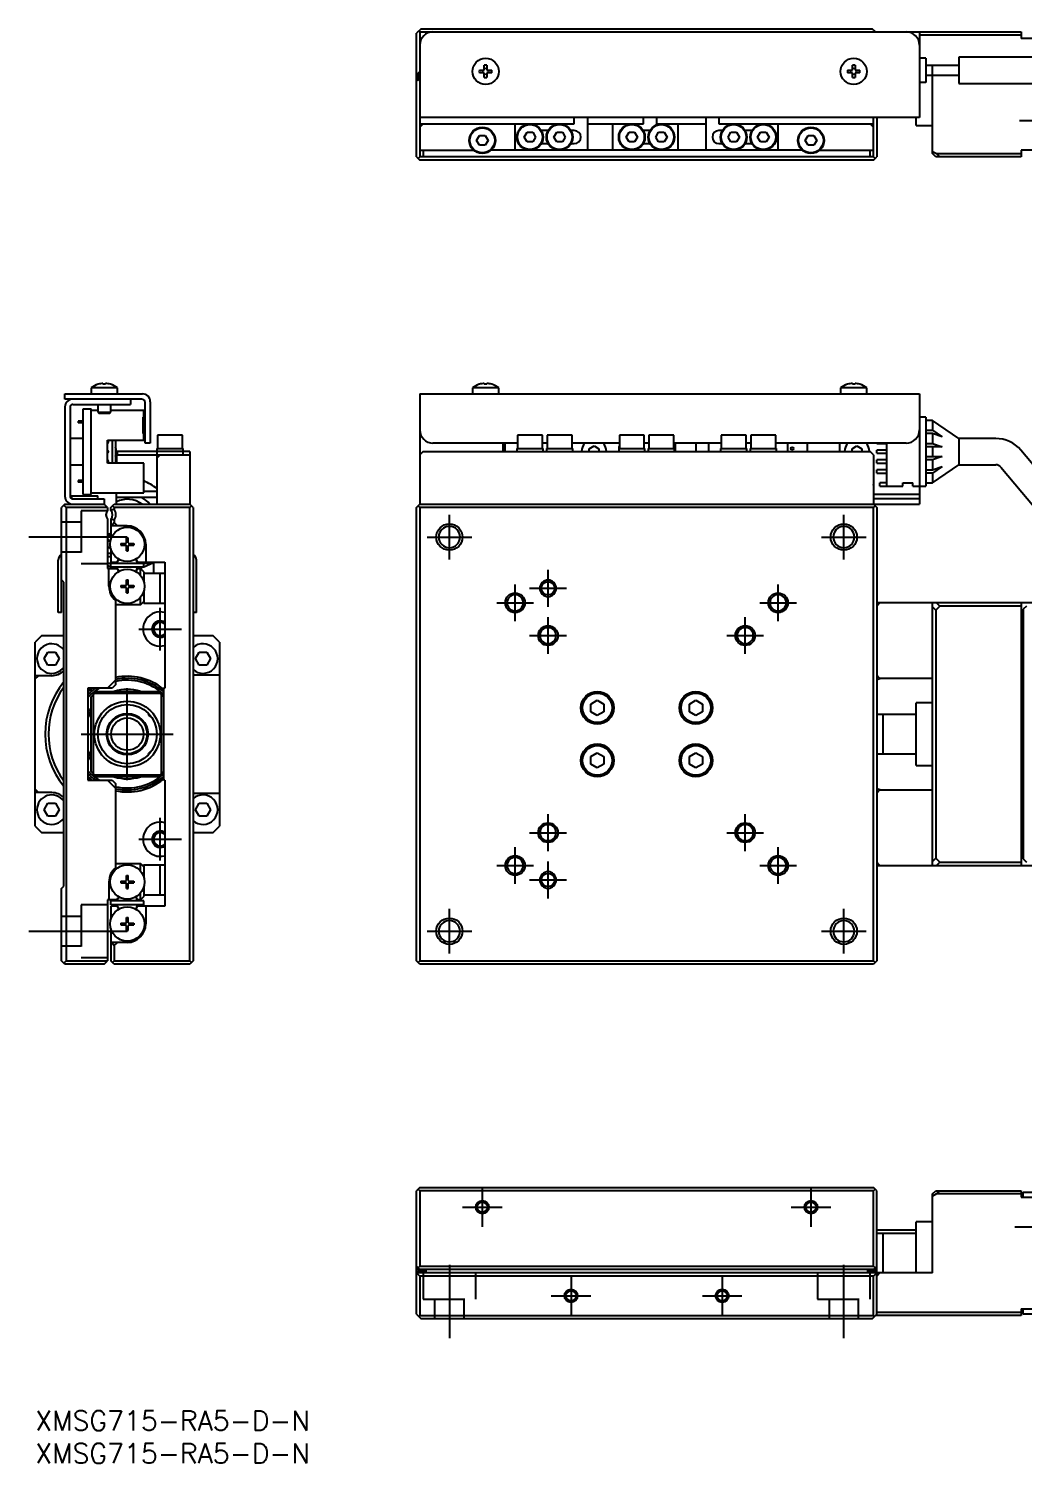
# Model space of a CAD drawing. Extents: x -1 to 626, y -8 to 214.
# Drawn here: x -1 to 150.3, y -8 to 210.4 of the extents above; entities that cross this region are included whole.
import ezdxf

# ---------------------------------------------------------------- set-up
doc = ezdxf.new("R2010")
doc.units = 0
doc.header["$LTSCALE"] = 0.5
doc.linetypes.add('CENTER', pattern=[50.8, 31.75, -6.35, 6.35, -6.35])
doc.linetypes.add('DASHED', pattern=[19.05, 12.7, -6.35])
for name, color, linetype in [('MSM_CENTER', 1, 'CENTER'), ('MSM_CONTINUOUS', 7, 'CONTINUOUS'), ('MSM_DASHED', 4, 'DASHED'), ('MSM_NARROW', 5, 'CONTINUOUS'), ('MSM_PART_NUMBER', 7, 'CONTINUOUS')]:
    doc.layers.add(name, color=color, linetype=linetype)
doc.styles.get("Standard").update_dxf_attribs({"font": 'txt.shx', "height": 1, "bigfont": 'bigfont.shx'})

# ---------------------------------------------------------------- blocks, each defined once
blk = doc.blocks.new('*U2')
at = {"layer": 'MSM_PART_NUMBER'}
blk.add_text('XMSG715-RA5-D-N', height=3, dxfattribs=at).set_placement((0, -3))
blk = doc.blocks.new('*U3')
at = {"layer": 'MSM_PART_NUMBER'}
blk.add_text('XMSG715-RA5-D-N', height=3, dxfattribs=at).set_placement((0, -8))

msp = doc.modelspace()

# ---------------------------------------------------------------- linework, layer by layer
at = {"layer": 'MSM_CENTER'}
for p, q in [((149.7, 196.39), (155.3, 196.39)), ((63, 129.6), (63, 136.4)), ((123, 129.6), (123, 136.4)), ((14, 133), (-1, 133)), ((59.6, 133), (66.4, 133)), ((119.6, 133), (126.4, 133)), ((78, 122.4), (78, 128)), ((73, 120.2), (73, 125.8)), ((75.2, 125.2), (80.8, 125.2)), ((113, 120.2), (113, 125.8)), ((70.2, 123), (75.8, 123)), ((110.2, 123), (115.8, 123)), ((19, 115.75), (19, 122.25)), ((78, 115.2), (78, 120.8)), ((108, 115.2), (108, 120.8)), ((15.75, 119), (22.25, 119)), ((75.2, 118), (80.8, 118)), ((105.2, 118), (110.8, 118)), ((14, 96), (14, 110)), ((7, 103), (21, 103)), ((19, 83.75), (19, 90.25)), ((78, 85.2), (78, 90.8)), ((108, 85.2), (108, 90.8)), ((75.2, 88), (80.8, 88)), ((105.2, 88), (110.8, 88)), ((15.75, 87), (22.25, 87)), ((73, 80.2), (73, 85.8)), ((113, 80.2), (113, 85.8)), ((70.2, 83), (75.8, 83)), ((78, 78), (78, 83.6)), ((110.2, 83), (115.8, 83)), ((75.2, 80.8), (80.8, 80.8)), ((63, 69.6), (63, 76.4)), ((123, 69.6), (123, 76.4)), ((-1, 73), (14, 73)), ((59.6, 73), (66.4, 73)), ((119.6, 73), (126.4, 73)), ((68, 34), (68, 28)), ((118, 34), (118, 28)), ((65, 31), (71, 31)), ((115, 31), (121, 31)), ((149, 28), (156, 28)), ((63, 22.19), (63, 11.04)), ((123, 11.04), (123, 22.19)), ((81.5, 20.5), (81.5, 14.5)), ((104.5, 20.5), (104.5, 14.5)), ((78.5, 17.5), (84.5, 17.5)), ((101.5, 17.5), (107.5, 17.5))]:
    msp.add_line(p, q, dxfattribs=at)
at = {"layer": 'MSM_CONTINUOUS'}
for p, q in [((58.7, 210.39), (58, 209.69)), ((58, 190.89), (58, 209.69)), ((58.5, 209.89), (58.35, 210.04)), ((58.5, 209.89), (150, 209.89)), ((58.5, 209.89), (58.5, 190.89)), ((58.7, 210.39), (127.3, 210.39)), ((127.8, 209.89), (127.3, 210.39)), ((127.65, 210.04), (127.5, 209.89)), ((134.5, 209.89), (134.5, 196.89)), ((150, 209.89), (150, 208.89)), ((150, 209.39), (134.5, 209.39)), ((165.5, 208.89), (150, 208.89)), ((135.5, 205.89), (134.5, 205.89)), ((135.5, 205.89), (135.5, 202.19)), ((161.7, 206.04), (140.5, 206.04)), ((140.5, 206.04), (140.5, 202.04)), ((58, 203.39), (58.5, 203.89)), ((58.5, 203.39), (58, 203.39)), ((58, 203.19), (58.5, 203.19)), ((67.57, 204.09), (68.3, 204.09)), ((68.3, 203.69), (67.57, 203.69)), ((68.3, 204.09), (68.3, 204.82)), ((68.3, 202.96), (68.3, 203.69)), ((68.7, 204.82), (68.7, 204.09)), ((68.7, 204.09), (69.43, 204.09)), ((68.7, 203.69), (68.7, 202.96)), ((69.43, 203.69), (68.7, 203.69)), ((123.57, 204.09), (124.3, 204.09)), ((124.3, 203.69), (123.57, 203.69)), ((124.3, 204.09), (124.3, 204.82)), ((124.3, 202.96), (124.3, 203.69)), ((124.7, 204.82), (124.7, 204.09)), ((124.7, 204.09), (125.43, 204.09)), ((124.7, 203.69), (124.7, 202.96)), ((125.43, 203.69), (124.7, 203.69)), ((140.5, 204.79), (135.5, 204.79)), ((135.5, 203.29), (140.5, 203.29)), ((136.5, 191.39), (136.5, 204.79)), ((58.5, 202.89), (58, 202.39)), ((58.1, 202.49), (58.1, 202.69)), ((58.5, 202.39), (58.25, 202.64)), ((58.5, 202.99), (58.4, 202.99)), ((135.5, 202.19), (134.5, 202.19)), ((140.5, 202.04), (161.7, 202.04)), ((134.5, 196.89), (58.5, 196.89)), ((82, 195.89), (82, 196.89)), ((84, 196.89), (84, 191.89)), ((92.5, 195.89), (92.5, 196.89)), ((94.5, 196.89), (94.5, 195.89)), ((102, 196.89), (102, 191.89)), ((104, 196.89), (104, 195.89)), ((127.5, 190.89), (127.5, 196.89)), ((128, 196.89), (128, 190.89)), ((134, 195.64), (134, 196.89)), ((58.5, 195.39), (59, 195.89)), ((58.5, 195.89), (82, 195.89)), ((73, 191.89), (73, 195.89)), ((74.38, 193.89), (74.82, 194.64)), ((74.82, 194.64), (75.68, 194.64)), ((75.68, 194.64), (76.12, 193.89)), ((78.02, 194.89), (76.98, 194.89)), ((78.88, 193.89), (79.32, 194.64)), ((79.32, 194.64), (80.18, 194.64)), ((80.18, 194.64), (80.62, 193.89)), ((82, 194.89), (81.48, 194.89)), ((84, 195.89), (92.5, 195.89)), ((87.8, 195.89), (87.8, 191.89)), ((89.88, 193.89), (90.32, 194.64)), ((90.32, 194.64), (91.18, 194.64)), ((91.18, 194.64), (91.62, 193.89)), ((93.52, 194.89), (92.48, 194.89)), ((94.38, 193.89), (94.82, 194.64)), ((94.5, 195.89), (102, 195.89)), ((94.82, 194.64), (95.68, 194.64)), ((95.68, 194.64), (96.12, 193.89)), ((97.8, 191.89), (97.8, 195.89)), ((104, 195.89), (127.5, 195.89)), ((104.52, 194.89), (104, 194.89)), ((105.38, 193.89), (105.82, 194.64)), ((105.82, 194.64), (106.68, 194.64)), ((106.68, 194.64), (107.12, 193.89)), ((109.02, 194.89), (107.98, 194.89)), ((109.88, 193.89), (110.32, 194.64)), ((110.32, 194.64), (111.18, 194.64)), ((111.18, 194.64), (111.62, 193.89)), ((113, 191.89), (113, 195.89)), ((127, 195.89), (127.5, 195.39)), ((134, 195.64), (136.5, 195.64)), ((67.13, 193.39), (67.57, 194.14)), ((67.57, 192.64), (67.13, 193.39)), ((67.57, 194.14), (68.43, 194.14)), ((68.43, 192.64), (67.57, 192.64)), ((68.43, 194.14), (68.87, 193.39)), ((68.87, 193.39), (68.43, 192.64)), ((74.82, 193.14), (74.38, 193.89)), ((75.68, 193.14), (74.82, 193.14)), ((76.12, 193.89), (75.68, 193.14)), ((76.98, 192.89), (78.02, 192.89)), ((79.32, 193.14), (78.88, 193.89)), ((80.18, 193.14), (79.32, 193.14)), ((80.62, 193.89), (80.18, 193.14)), ((81.48, 192.89), (82, 192.89)), ((90.32, 193.14), (89.88, 193.89)), ((91.18, 193.14), (90.32, 193.14)), ((91.62, 193.89), (91.18, 193.14)), ((92.48, 192.89), (93.52, 192.89)), ((94.82, 193.14), (94.38, 193.89)), ((95.68, 193.14), (94.82, 193.14)), ((96.12, 193.89), (95.68, 193.14)), ((104, 192.89), (104.52, 192.89)), ((105.82, 193.14), (105.38, 193.89)), ((106.68, 193.14), (105.82, 193.14)), ((107.12, 193.89), (106.68, 193.14)), ((107.98, 192.89), (109.02, 192.89)), ((110.32, 193.14), (109.88, 193.89)), ((111.18, 193.14), (110.32, 193.14)), ((111.62, 193.89), (111.18, 193.14)), ((117.13, 193.39), (117.57, 194.14)), ((117.57, 192.64), (117.13, 193.39)), ((117.57, 194.14), (118.43, 194.14)), ((118.43, 192.64), (117.57, 192.64)), ((118.43, 194.14), (118.87, 193.39)), ((118.87, 193.39), (118.43, 192.64)), ((58, 190.89), (58.5, 190.39)), ((58.25, 190.64), (58.5, 190.89)), ((58.5, 191.89), (66.68, 191.89)), ((127.5, 190.89), (58.5, 190.89)), ((127.5, 190.39), (58.5, 190.39)), ((59, 191.89), (59, 190.89)), ((116.68, 191.89), (69.32, 191.89)), ((119.32, 191.89), (127.5, 191.89)), ((127, 190.89), (127, 191.89)), ((127.5, 190.89), (127.75, 190.64)), ((127.5, 190.39), (128, 190.89)), ((136.5, 191.69), (137.11, 191.39)), ((137, 190.89), (136.5, 191.39)), ((150, 190.89), (137, 190.89)), ((137.11, 191.39), (150, 191.39)), ((137.11, 191.39), (137.61, 190.89)), ((165.5, 191.89), (150, 191.89)), ((150, 191.89), (150, 190.89)), ((12.5, 155.7), (8.5, 155.7)), ((8.5, 155.7), (8.5, 154.8)), ((9.57, 156.26), (9.55, 156.26)), ((10.3, 156.26), (10.3, 156.39)), ((10.7, 156.26), (10.3, 156.26)), ((10.7, 156.39), (10.7, 156.26)), ((11.45, 156.26), (11.43, 156.26)), ((12.5, 154.8), (12.5, 155.7)), ((70.5, 155.7), (66.5, 155.7)), ((66.5, 155.7), (66.5, 154.8)), ((67.57, 156.26), (67.55, 156.26)), ((68.3, 156.26), (68.3, 156.39)), ((68.7, 156.26), (68.3, 156.26)), ((68.7, 156.39), (68.7, 156.26)), ((69.45, 156.26), (69.43, 156.26)), ((70.5, 154.8), (70.5, 155.7)), ((126.5, 155.7), (122.5, 155.7)), ((122.5, 155.7), (122.5, 154.8)), ((123.57, 156.26), (123.55, 156.26)), ((124.3, 156.26), (124.3, 156.39)), ((124.7, 156.26), (124.3, 156.26)), ((124.7, 156.39), (124.7, 156.26)), ((125.45, 156.26), (125.43, 156.26)), ((126.5, 154.8), (126.5, 155.7)), ((4.5, 154), (4.5, 154.8)), ((4.5, 154.8), (16.3, 154.8)), ((16.2, 154), (4.5, 154)), ((5.7, 153.2), (14.5, 153.2)), ((9.5, 153.2), (9.5, 152)), ((11.5, 152), (11.5, 153.2)), ((14.5, 154), (14.5, 153.2)), ((16.7, 147.3), (16.7, 153.5)), ((17.5, 153.6), (17.5, 147.3)), ((58.5, 154.8), (134.5, 154.8)), ((58.5, 154.8), (58.5, 138)), ((134.5, 154.8), (134.5, 138)), ((4.5, 152.8), (4.5, 139.2)), ((5.3, 152.8), (5.3, 139.2)), ((7.3, 139.5), (7.3, 152.5)), ((7.3, 152.5), (8.5, 152.5)), ((8.5, 139.5), (8.5, 152.5)), ((9.5, 152.25), (8.5, 152.25)), ((9.5, 152), (11.5, 152)), ((9.5, 152), (9.7, 151.8)), ((11.3, 151.8), (9.7, 151.8)), ((11.3, 151.8), (11.5, 152)), ((16.5, 152.25), (11.5, 152.25)), ((16.4, 148.75), (16.4, 151.25)), ((16.5, 151.25), (16.4, 151.25)), ((16.5, 151.25), (16.5, 152.25)), ((135.5, 151.25), (134.5, 151.25)), ((135.5, 151.25), (135.5, 140.75)), ((136.5, 150.75), (135.5, 150.75)), ((140.5, 148), (136.5, 150.75)), ((136.5, 150.75), (136.5, 149.25)), ((6.5, 150.62), (6.5, 150.38)), ((7.3, 150.62), (6.5, 150.62)), ((7.3, 150.38), (6.5, 150.38)), ((16.4, 150.45), (16.5, 150.45)), ((16.4, 150.07), (16.5, 150.07)), ((16.4, 149.92), (16.5, 149.92)), ((16.4, 149.55), (16.5, 149.55)), ((16.5, 148.75), (16.4, 148.75)), ((16.5, 149.55), (16.5, 150.45)), ((16.5, 147.75), (16.5, 148.75)), ((135.5, 149.25), (136.5, 149.25)), ((136.5, 148.75), (135.5, 148.75)), ((136.5, 149.25), (137.95, 148.25)), ((137.95, 148.25), (136.5, 148.75)), ((136.5, 148.75), (136.5, 147.25)), ((7.3, 148), (5.3, 148)), ((11, 147.75), (16.5, 147.75)), ((11, 144.25), (11, 147.75)), ((11.7, 147.75), (11.7, 144.25)), ((12.2, 147.75), (12.2, 144.25)), ((17.5, 147.3), (16.7, 147.3)), ((18.5, 146.5), (22.5, 146.5)), ((18.5, 146.5), (18.5, 138)), ((22.4, 148.5), (18.6, 148.5)), ((18.6, 148.5), (18.6, 146.5)), ((22.4, 146.5), (22.4, 148.5)), ((22.5, 145.5), (22.5, 146.5)), ((73.35, 147.3), (60.5, 147.3)), ((71.2, 146), (71.2, 147.3)), ((71.5, 146), (71.5, 147.3)), ((73.25, 146.5), (77.25, 146.5)), ((73.25, 146.5), (73.25, 146)), ((77.15, 148.5), (73.35, 148.5)), ((73.35, 148.5), (73.35, 146.5)), ((77.15, 146.5), (77.15, 148.5)), ((77.85, 147.3), (77.15, 147.3)), ((77.25, 146), (77.25, 146.5)), ((77.75, 146.5), (81.75, 146.5)), ((77.75, 146.5), (77.75, 146)), ((81.65, 148.5), (77.85, 148.5)), ((77.85, 148.5), (77.85, 146.5)), ((81.65, 146.5), (81.65, 148.5)), ((88.85, 147.3), (81.65, 147.3)), ((81.75, 146), (81.75, 146.5)), ((84.25, 146.43), (85, 146.87)), ((84.25, 146), (84.25, 146.43)), ((85, 146.87), (85.75, 146.43)), ((85.75, 146.43), (85.75, 146)), ((88.75, 146.5), (92.75, 146.5)), ((88.75, 146.5), (88.75, 146)), ((92.65, 148.5), (88.85, 148.5)), ((88.85, 148.5), (88.85, 146.5)), ((92.65, 146.5), (92.65, 148.5)), ((93.35, 147.3), (92.65, 147.3)), ((92.75, 146), (92.75, 146.5)), ((93.25, 146.5), (97.25, 146.5)), ((93.25, 146.5), (93.25, 146)), ((97.15, 148.5), (93.35, 148.5)), ((93.35, 148.5), (93.35, 146.5)), ((97.15, 146.5), (97.15, 148.5)), ((104.35, 147.3), (97.15, 147.3)), ((97.25, 146), (97.25, 146.5)), ((97.34, 147.3), (97.34, 146)), ((100.54, 146), (100.54, 147.3)), ((102.42, 147.3), (102.42, 146)), ((104.25, 146.5), (108.25, 146.5)), ((104.25, 146.5), (104.25, 146)), ((108.15, 148.5), (104.35, 148.5)), ((104.35, 148.5), (104.35, 146.5)), ((108.15, 146.5), (108.15, 148.5)), ((108.85, 147.3), (108.15, 147.3)), ((108.25, 146), (108.25, 146.5)), ((108.75, 146.5), (112.75, 146.5)), ((108.75, 146.5), (108.75, 146)), ((112.65, 148.5), (108.85, 148.5)), ((108.85, 148.5), (108.85, 146.5)), ((112.65, 146.5), (112.65, 148.5)), ((132.5, 147.3), (112.65, 147.3)), ((112.75, 146), (112.75, 146.5)), ((114.5, 146), (114.5, 147.3)), ((117.45, 146), (117.45, 147.3)), ((122.35, 147.3), (122.35, 146)), ((124.25, 146.43), (125, 146.87)), ((124.25, 146), (124.25, 146.43)), ((125, 146.87), (125.75, 146.43)), ((125.75, 146.43), (125.75, 146)), ((128, 147.25), (128, 147.3)), ((128, 147.25), (129.5, 147.25)), ((129.5, 147.3), (129.5, 140.75)), ((135.5, 147.25), (136.5, 147.25)), ((137.95, 146.75), (135.5, 146.75)), ((136.5, 147.25), (137.95, 146.75)), ((136.5, 146.75), (136.5, 145.25)), ((140.5, 148), (140.5, 144)), ((146.1, 148), (140.5, 148)), ((16.5, 144.25), (11, 144.25)), ((12.35, 146), (12.35, 144.25)), ((12.5, 145.5), (12.5, 146)), ((23.5, 146), (12.5, 146)), ((12.5, 145.5), (23.5, 145.5)), ((16.5, 139.75), (16.5, 144.25)), ((18.5, 145), (19, 145.5)), ((23.5, 146), (23.5, 138)), ((59, 146), (58.5, 145.5)), ((59, 146), (127, 146)), ((127.5, 145.5), (127, 146)), ((127.5, 145.5), (127.5, 138)), ((129.5, 146.25), (128, 146.25)), ((128, 145.75), (128, 146.25)), ((128, 145.75), (129.5, 145.75)), ((129.5, 144.75), (128, 144.75)), ((128, 144.25), (128, 144.75)), ((128, 144.25), (129.5, 144.25)), ((135.5, 145.25), (137.95, 145.25)), ((136.5, 144.75), (135.5, 144.75)), ((137.95, 145.25), (136.5, 144.75)), ((136.5, 144.75), (136.5, 143.25)), ((157.13, 137.63), (149.93, 146.21)), ((5.3, 144), (7.3, 144)), ((129.5, 143.25), (128, 143.25)), ((128, 142.75), (128, 143.25)), ((128, 142.75), (129.5, 142.75)), ((135.5, 143.25), (136.5, 143.25)), ((136.5, 142.75), (135.5, 142.75)), ((136.5, 141.25), (140.5, 144)), ((136.5, 143.25), (137.95, 143.75)), ((137.95, 143.75), (136.5, 142.75)), ((136.5, 142.75), (136.5, 141.25)), ((140.5, 144), (146.1, 144)), ((146.87, 143.64), (154.07, 135.06)), ((6.5, 141.62), (6.5, 141.38)), ((7.3, 141.62), (6.5, 141.62)), ((7.3, 141.38), (6.5, 141.38)), ((16.5, 140), (18.5, 140)), ((128.5, 140.75), (128.5, 141.25)), ((129.5, 141.25), (128.5, 141.25)), ((128.5, 140.75), (132, 140.75)), ((132, 140.75), (132, 141.25)), ((132, 141.25), (133.5, 141.25)), ((133.5, 140.75), (133.5, 141.25)), ((133.5, 140.75), (135.5, 140.75)), ((135.5, 141.25), (136.5, 141.25)), ((4.5, 138), (4, 137.5)), ((4.35, 137.85), (4.7, 137.5)), ((4.5, 138), (10.5, 138)), ((5.5, 139.3), (9.5, 139.3)), ((5.5, 139.3), (5.5, 138.85)), ((5.7, 138.8), (10.5, 138.8)), ((7.3, 139.5), (8.5, 139.5)), ((8.35, 139.5), (8.35, 139.3)), ((8.5, 139.75), (16.5, 139.75)), ((9.5, 138.8), (9.5, 139.3)), ((10.5, 138.8), (10.5, 138)), ((11, 137.5), (10.5, 138)), ((11.5, 137.5), (12, 138)), ((11.75, 137.75), (12, 137.5)), ((12, 138), (23.5, 138)), ((12.35, 138), (12.35, 139.75)), ((18.5, 139), (12.35, 139)), ((24, 137.5), (23.5, 138)), ((23.5, 137.5), (23.75, 137.75)), ((58, 137.5), (58.5, 138)), ((58.25, 137.75), (58.5, 137.5)), ((58.5, 138), (134.5, 138)), ((134.5, 139.5), (127.5, 139.5)), ((134.5, 138.8), (127.5, 138.8)), ((127.5, 138), (128, 137.5)), ((127.5, 137.5), (127.75, 137.75)), ((4, 121.5), (4, 137.5)), ((4.7, 137.5), (4.7, 68.5)), ((11, 137.5), (4.7, 137.5)), ((11, 137.5), (11, 137.06)), ((11, 135.74), (11, 128.2)), ((11.5, 137.06), (11.5, 137.5)), ((12, 137.23), (11.5, 137.06)), ((12, 135.57), (11.5, 135.74)), ((11.5, 135.74), (11.5, 132.61)), ((12, 137.5), (12, 137.23)), ((23.5, 137.5), (12, 137.5)), ((12, 135.57), (12, 135.2)), ((23.5, 68.5), (23.5, 137.5)), ((24, 137.5), (24, 68.5)), ((58, 68.5), (58, 137.5)), ((127.5, 137.5), (58.5, 137.5)), ((58.5, 137.5), (58.5, 68.5)), ((127.5, 68.5), (127.5, 137.5)), ((128, 137.5), (128, 68.5)), ((11, 133.28), (11.5, 133.28)), ((14, 134.7), (11.5, 134.7)), ((12, 135.2), (11.65, 134.7)), ((12.5, 134.7), (12, 135.2)), ((11.5, 131.19), (11.5, 129.2)), ((13, 132.04), (13.8, 132.04)), ((13, 132.04), (13, 131.76)), ((13, 131.76), (13.8, 131.76)), ((13.53, 131.76), (13.53, 132.04)), ((13.86, 132.9), (14.15, 132.9)), ((13.86, 132.1), (13.86, 132.9)), ((14.15, 132.37), (13.86, 132.37)), ((13.86, 130.9), (13.86, 131.69)), ((13.86, 131.43), (14.15, 131.43)), ((14.15, 132.1), (14.15, 132.9)), ((14.15, 130.9), (14.15, 131.69)), ((14.21, 132.04), (15, 132.04)), ((14.21, 131.76), (15, 131.76)), ((14.47, 131.76), (14.47, 132.04)), ((15, 132.04), (15, 131.76)), ((16.8, 131.9), (16.8, 129.2)), ((3.5, 121.5), (3.5, 129.5)), ((11.5, 130.5), (11, 130.5)), ((11.5, 130), (11, 130)), ((18, 129), (11, 129)), ((11.5, 129.2), (12.45, 129.2)), ((11.5, 128.4), (11.5, 129)), ((12.45, 129.2), (12.6, 129.46)), ((13.86, 130.9), (14.15, 130.9)), ((15.4, 129.46), (15.55, 129.2)), ((15.55, 129.2), (19.7, 129.2)), ((16.5, 128.4), (16.5, 129)), ((18, 129.2), (18, 127.45)), ((19.7, 129.2), (19.7, 110)), ((24.5, 121.5), (24.5, 129.5)), ((11, 128.2), (12.45, 128.2)), ((11.2, 125.5), (11.2, 128.2)), ((16.5, 128.4), (11.5, 128.4)), ((12.45, 128.2), (12.58, 127.98)), ((15.55, 128.2), (15.42, 127.98)), ((15.55, 128.2), (16, 128.2)), ((16, 127.16), (16, 128.2)), ((16.5, 127.7), (16, 128.2)), ((16.5, 127.7), (16.5, 126.21)), ((19.7, 127.45), (16.5, 127.45)), ((19, 122.95), (19, 127.45)), ((4.35, 126.15), (4, 126.5)), ((4.35, 79.85), (4.35, 126.15)), ((13, 125.64), (13.8, 125.64)), ((13, 125.64), (13, 125.36)), ((13, 125.36), (13.8, 125.36)), ((13.53, 125.36), (13.53, 125.64)), ((13.86, 126.5), (14.15, 126.5)), ((13.86, 125.7), (13.86, 126.5)), ((14.15, 125.97), (13.86, 125.97)), ((13.86, 124.5), (13.86, 125.29)), ((13.86, 125.03), (14.15, 125.03)), ((13.86, 124.5), (14.15, 124.5)), ((14.15, 125.7), (14.15, 126.5)), ((14.15, 124.5), (14.15, 125.29)), ((14.21, 125.64), (15, 125.64)), ((14.21, 125.36), (15, 125.36)), ((14.47, 125.36), (14.47, 125.64)), ((15, 125.64), (15, 125.36)), ((16.5, 124.79), (16.5, 122.95)), ((12.2, 123.36), (12.2, 110.5)), ((16, 122.7), (12.2, 122.7)), ((16, 122.7), (16, 123.84)), ((16, 122.7), (16.5, 123.2)), ((16.5, 123), (16.3, 123)), ((16.5, 122.95), (19.7, 122.95)), ((128, 122.5), (128.5, 123)), ((165.5, 123), (128, 123)), ((136.5, 83), (136.5, 123)), ((137, 121.89), (136.5, 122.39)), ((137.61, 122.5), (137, 121.89)), ((137.11, 123), (137.61, 122.5)), ((150, 122.5), (137.61, 122.5)), ((150, 123), (150, 83)), ((150.8, 122.5), (150.3, 122)), ((4, 121.5), (3.5, 121.5)), ((24.5, 121.5), (24, 121.5)), ((137, 121.89), (137, 84.11)), ((150.3, 122), (150.3, 84)), ((1, 118), (0, 117)), ((1, 118), (4.35, 118)), ((24, 118), (27, 118)), ((28, 117), (27, 118)), ((0, 89), (0, 117)), ((28, 117), (28, 89)), ((1.35, 114.5), (1.92, 115.5)), ((1.92, 113.5), (1.35, 114.5)), ((1.92, 115.5), (3.08, 115.5)), ((3.08, 115.5), (3.65, 114.5)), ((3.65, 114.5), (3.08, 113.5)), ((24.35, 114.5), (24.92, 115.5)), ((24.92, 113.5), (24.35, 114.5)), ((24.92, 115.5), (26.08, 115.5)), ((26.08, 115.5), (26.65, 114.5)), ((26.65, 114.5), (26.08, 113.5)), ((0, 111.4), (0.5, 111.9)), ((2.5, 111.9), (0, 111.9)), ((3.08, 113.5), (1.92, 113.5)), ((28, 112), (24, 112)), ((26.08, 113.5), (24.92, 113.5)), ((128.5, 111.49), (128, 111.99)), ((128, 111.31), (128.5, 111.49)), ((136.5, 111.49), (128.5, 111.49)), ((150.3, 113), (150, 113)), ((8, 110), (8, 96)), ((11.7, 110), (8, 110)), ((8.5, 108.7), (9.3, 109.5)), ((19, 109.2), (9, 109.2)), ((9.3, 109.5), (18.7, 109.5)), ((10.99, 110), (12.2, 111.21)), ((12.2, 110.5), (11.7, 110)), ((18.7, 109.5), (19.5, 108.7)), ((19.5, 110), (19.5, 96)), ((19.7, 110), (19.5, 110)), ((150, 111.25), (150.3, 111.25)), ((8.5, 97.3), (8.5, 108.7)), ((8.8, 109), (8.8, 97)), ((19.2, 97), (19.2, 109)), ((84.5, 107.58), (85.5, 108.15)), ((84.5, 106.42), (84.5, 107.58)), ((85.5, 108.15), (86.5, 107.58)), ((86.5, 107.58), (86.5, 106.42)), ((99.5, 107.58), (100.5, 108.15)), ((99.5, 106.42), (99.5, 107.58)), ((100.5, 108.15), (101.5, 107.58)), ((101.5, 107.58), (101.5, 106.42)), ((134, 98.25), (134, 107.75)), ((136.5, 107.75), (134, 107.75)), ((150.2, 108), (150, 107.8)), ((150.3, 108), (150.2, 108)), ((150.2, 108), (150.2, 98)), ((17.2, 105.97), (17.2, 106.16)), ((17.2, 105.97), (17.43, 105.75)), ((17.43, 105.92), (17.43, 105.75)), ((17.43, 105.75), (17.56, 105.75)), ((85.5, 105.85), (84.5, 106.42)), ((86.5, 106.42), (85.5, 105.85)), ((100.5, 105.85), (99.5, 106.42)), ((101.5, 106.42), (100.5, 105.85)), ((134, 106), (128, 106)), ((129, 100), (129, 106)), ((17.43, 100.25), (17.2, 100.03)), ((17.2, 99.84), (17.2, 100.03)), ((17.43, 100.25), (17.43, 100.08)), ((17.56, 100.25), (17.43, 100.25)), ((84.5, 99.58), (85.5, 100.15)), ((84.5, 98.42), (84.5, 99.58)), ((85.5, 97.85), (84.5, 98.42)), ((85.5, 100.15), (86.5, 99.58)), ((86.5, 98.42), (85.5, 97.85)), ((86.5, 99.58), (86.5, 98.42)), ((99.5, 99.58), (100.5, 100.15)), ((99.5, 98.42), (99.5, 99.58)), ((100.5, 97.85), (99.5, 98.42)), ((100.5, 100.15), (101.5, 99.58)), ((101.5, 98.42), (100.5, 97.85)), ((101.5, 99.58), (101.5, 98.42)), ((128, 100), (134, 100)), ((9.3, 96.5), (8.5, 97.3)), ((9, 96.8), (19, 96.8)), ((18.7, 96.5), (9.3, 96.5)), ((19.5, 97.3), (18.7, 96.5)), ((134, 98.25), (136.5, 98.25)), ((150, 98.2), (150.2, 98)), ((150.2, 98), (150.3, 98)), ((0.5, 94.1), (0, 94.6)), ((2.5, 94.1), (0, 94.1)), ((8, 96), (11.7, 96)), ((12.2, 94.79), (10.99, 96)), ((11.7, 96), (12.2, 95.5)), ((12.2, 95.5), (12.2, 82.64)), ((19.7, 96), (19.5, 96)), ((19.7, 96), (19.7, 76.8)), ((24, 94), (28, 94)), ((128.5, 94.51), (128, 94.69)), ((128, 94.01), (128.5, 94.51)), ((128.5, 94.51), (136.5, 94.51)), ((150.3, 94.75), (150, 94.75)), ((1.35, 91.5), (1.92, 92.5)), ((1.92, 92.5), (3.08, 92.5)), ((3.08, 92.5), (3.65, 91.5)), ((24.35, 91.5), (24.92, 92.5)), ((24.92, 92.5), (26.08, 92.5)), ((26.08, 92.5), (26.65, 91.5)), ((150, 93), (150.3, 93)), ((1.92, 90.5), (1.35, 91.5)), ((3.08, 90.5), (1.92, 90.5)), ((3.65, 91.5), (3.08, 90.5)), ((24.92, 90.5), (24.35, 91.5)), ((26.08, 90.5), (24.92, 90.5)), ((26.65, 91.5), (26.08, 90.5)), ((0, 89), (1, 88)), ((4.35, 88), (1, 88)), ((27, 88), (24, 88)), ((27, 88), (28, 89)), ((12.2, 83.3), (16, 83.3)), ((16, 82.16), (16, 83.3)), ((16.5, 82.8), (16, 83.3)), ((16.5, 83), (16.3, 83)), ((19.7, 83.05), (16.5, 83.05)), ((16.5, 83.05), (16.5, 81.21)), ((19, 78.55), (19, 83.05)), ((128.5, 83), (128, 83.5)), ((128, 83), (171.5, 83)), ((136.5, 83.61), (137, 84.11)), ((137, 84.11), (137.61, 83.5)), ((137.61, 83.5), (137.11, 83)), ((137.61, 83.5), (150, 83.5)), ((150.3, 84), (150.8, 83.5)), ((13.86, 81.5), (14.15, 81.5)), ((13.86, 80.7), (13.86, 81.5)), ((14.15, 80.97), (13.86, 80.97)), ((14.15, 80.7), (14.15, 81.5)), ((4, 79.5), (4.35, 79.85)), ((4, 68.5), (4, 79.5)), ((11.2, 80.5), (11.2, 77.8)), ((13, 80.64), (13.8, 80.64)), ((13, 80.64), (13, 80.36)), ((13, 80.36), (13.8, 80.36)), ((13.53, 80.36), (13.53, 80.64)), ((13.86, 79.5), (13.86, 80.3)), ((13.86, 80.03), (14.15, 80.03)), ((13.86, 79.5), (14.15, 79.5)), ((14.15, 79.5), (14.15, 80.3)), ((14.21, 80.64), (15, 80.64)), ((14.21, 80.36), (15, 80.36)), ((14.47, 80.36), (14.47, 80.64)), ((15, 80.64), (15, 80.36)), ((16, 77.8), (16, 78.84)), ((16.5, 79.79), (16.5, 78.3)), ((11, 77.8), (11, 68.5)), ((12.45, 77.8), (11, 77.8)), ((11.5, 77), (11.5, 77.6)), ((16.5, 77.6), (11.5, 77.6)), ((16.5, 77), (11.5, 77)), ((12.45, 76.8), (11.5, 76.8)), ((11.5, 76.8), (11.5, 74.81)), ((12.45, 77.8), (12.58, 78.02)), ((12.45, 76.8), (12.6, 76.54)), ((15.4, 76.54), (15.55, 76.8)), ((15.55, 77.8), (15.42, 78.02)), ((16, 77.8), (15.55, 77.8)), ((19.7, 76.8), (15.55, 76.8)), ((16, 77.8), (16.5, 78.3)), ((16.5, 78.55), (19.7, 78.55)), ((16.5, 77), (16.5, 77.6)), ((16.8, 76.8), (16.8, 74.1)), ((13.86, 75.1), (14.15, 75.1)), ((13.86, 74.3), (13.86, 75.1)), ((14.15, 74.57), (13.86, 74.57)), ((14.15, 74.3), (14.15, 75.1)), ((11.5, 73.39), (11.5, 68.5)), ((13, 74.24), (13.8, 74.24)), ((13, 74.24), (13, 73.95)), ((13, 73.95), (13.8, 73.95)), ((13.53, 73.95), (13.53, 74.24)), ((13.86, 73.1), (13.86, 73.89)), ((13.86, 73.63), (14.15, 73.63)), ((13.86, 73.1), (14.15, 73.1)), ((14.15, 73.1), (14.15, 73.89)), ((14.21, 74.24), (15, 74.24)), ((14.21, 73.95), (15, 73.95)), ((14.47, 73.95), (14.47, 74.24)), ((15, 74.24), (15, 73.95)), ((14, 71.3), (11.5, 71.3)), ((11.65, 71.3), (12, 70.8)), ((12, 70.8), (12.5, 71.3)), ((12, 70.8), (12, 68.5)), ((4.5, 68), (4, 68.5)), ((4.7, 68.5), (4.35, 68.15)), ((10.5, 68), (4.5, 68)), ((4.7, 68.5), (11, 68.5)), ((10.5, 68), (11, 68.5)), ((12, 68), (11.5, 68.5)), ((12, 68.5), (11.75, 68.25)), ((12, 68.5), (23.5, 68.5)), ((23.5, 68), (12, 68)), ((23.75, 68.25), (23.5, 68.5)), ((24, 68.5), (23.5, 68)), ((58.5, 68), (58, 68.5)), ((58.5, 68.5), (58.25, 68.25)), ((58.5, 68.5), (127.5, 68.5)), ((127.5, 68), (58.5, 68)), ((127.75, 68.25), (127.5, 68.5)), ((128, 68.5), (127.5, 68)), ((58.5, 34), (58, 33.5)), ((58, 14.7), (58, 33.5)), ((58.5, 33.5), (58.25, 33.75)), ((58.5, 34), (127.5, 34)), ((58.5, 33.5), (58.5, 22)), ((127.5, 33.5), (58.5, 33.5)), ((128, 33.5), (127.5, 34)), ((127.75, 33.75), (127.5, 33.5)), ((127.5, 22), (127.5, 33.5)), ((128, 14.5), (128, 33.5)), ((136.5, 33), (137, 33.5)), ((137.11, 33), (136.5, 32.69)), ((136.5, 21), (136.5, 33)), ((137, 33.5), (150, 33.5)), ((137.61, 33.5), (137.11, 33)), ((150, 33), (137.11, 33)), ((150, 33.5), (150, 32.5)), ((150.3, 32.5), (150.3, 33.3)), ((150.3, 33.3), (165.7, 33.3)), ((150, 32.5), (165.5, 32.5)), ((136.5, 28.75), (134, 28.75)), ((134, 21), (134, 28.75)), ((134, 27.5), (128, 27.5)), ((134, 27), (128, 27)), ((129, 21), (129, 27)), ((58, 22), (58.5, 21.5)), ((58.1, 21.7), (58.1, 21.9)), ((58.25, 21.75), (58.5, 22)), ((58.5, 22), (127.5, 22)), ((127.5, 22), (127.75, 21.75)), ((127.5, 21.5), (128, 22)), ((127.9, 21.9), (127.9, 21.7)), ((58, 21.2), (59.4, 21.2)), ((58.5, 20.5), (58, 21)), ((136.5, 21), (58, 21)), ((58.4, 21.4), (59.1, 21.4)), ((127.5, 21.5), (58.5, 21.5)), ((127.5, 20.5), (58.5, 20.5)), ((58.5, 20.5), (58.5, 14.5)), ((59.4, 21.5), (59.4, 21.2)), ((126.6, 21.5), (126.6, 21.2)), ((128, 21.2), (126.6, 21.2)), ((126.9, 21.4), (127.6, 21.4)), ((128, 21), (127.5, 20.5)), ((127.5, 14.5), (127.5, 20.5)), ((128, 20.5), (128.5, 21)), ((150, 15.5), (165.5, 15.5)), ((150, 15.5), (150, 14.5)), ((150.3, 14.7), (150.3, 15.5)), ((58, 14.7), (58.7, 14)), ((58.35, 14.35), (58.5, 14.5)), ((58.5, 14.5), (127.5, 14.5)), ((127.3, 14), (58.7, 14)), ((127.3, 14), (128, 14.7)), ((127.5, 14.5), (127.65, 14.35)), ((150, 14.5), (127.8, 14.5)), ((128, 15), (150, 15)), ((165.3, 14.7), (150.3, 14.7))]:
    msp.add_line(p, q, dxfattribs=at)
for centre, radius in [((68.5, 203.89), 2), ((124.5, 203.89), 2), ((68, 193.39), 2), ((68, 193.39), 1.9), ((75.25, 193.89), 2), ((75.25, 193.89), 1.9), ((79.75, 193.89), 2), ((79.75, 193.89), 1.9), ((90.75, 193.89), 2), ((90.75, 193.89), 1.9), ((95.25, 193.89), 2), ((95.25, 193.89), 1.9), ((106.25, 193.89), 2), ((106.25, 193.89), 1.9), ((110.75, 193.89), 2), ((110.75, 193.89), 1.9), ((118, 193.39), 2), ((118, 193.39), 1.9), ((115.13, 146.47), 0.2), ((14, 131.9), 2.6), ((14, 125.5), 2.6), ((78, 125.2), 1.01), ((85.5, 107), 2.5), ((85.5, 107), 2.25), ((100.5, 107), 2.5), ((100.5, 107), 2.25), ((14, 103), 5), ((14, 103), 4.5), ((14, 103), 3.15), ((14, 103), 3), ((85.5, 99), 2.5), ((85.5, 99), 2.25), ((100.5, 99), 2.5), ((100.5, 99), 2.25), ((14, 80.5), 2.6), ((78, 80.8), 1.01), ((14, 74.1), 2.6), ((68, 31), 0.783), ((118, 31), 0.783), ((81.5, 17.5), 0.783), ((104.5, 17.5), 0.783)]:
    msp.add_circle(centre, radius, dxfattribs=at)
at = {"layer": 'MSM_CONTINUOUS', "extrusion": (0, 0, -1)}
for centre, radius in [((-63, 133), 1.62), ((-123, 133), 1.62), ((-73, 123), 1.23), ((-113, 123), 1.23), ((-78, 118), 1.23), ((-108, 118), 1.23), ((-78, 88), 1.23), ((-108, 88), 1.23), ((-73, 83), 1.23), ((-113, 83), 1.23), ((-63, 73), 1.62), ((-123, 73), 1.62)]:
    msp.add_circle(centre, radius, dxfattribs=at)
at = {"layer": 'MSM_CONTINUOUS'}
for centre, radius, start, end in [((60.5, 207.89), 2, 90, 180), ((132.5, 207.89), 2, 0, 90), ((68.5, 203.89), 0.95, 167.8468, 192.1532), ((68.5, 203.89), 0.435, 152.6335, 207.3665), ((68.5, 203.89), 0.95, 77.8468, 102.1532), ((68.5, 203.89), 0.435, 62.6335, 117.3665), ((68.5, 203.89), 0.435, 242.6335, 297.3665), ((68.5, 203.89), 0.435, 332.6335, 27.3665), ((68.5, 203.89), 0.95, 347.8468, 12.1532), ((124.5, 203.89), 0.95, 167.8468, 192.1532), ((124.5, 203.89), 0.435, 152.6335, 207.3665), ((124.5, 203.89), 0.95, 77.8468, 102.1532), ((124.5, 203.89), 0.435, 62.6335, 117.3665), ((124.5, 203.89), 0.435, 242.6335, 297.3665), ((124.5, 203.89), 0.435, 332.6335, 27.3665), ((124.5, 203.89), 0.95, 347.8468, 12.1532), ((58.4, 202.69), 0.3, 90, 180), ((68.5, 203.89), 0.95, 257.8468, 282.1532), ((124.5, 203.89), 0.95, 257.8468, 282.1532), ((82, 193.89), 1, 270, 90), ((104, 193.89), 1, 90, 270), ((10.5, 153.2), 3.2, 107.27, 128.6822), ((10.5, 153.2), 3.19, 93.5903, 106.9053), ((10.5, 153.2), 3.19, 73.0947, 86.4097), ((10.5, 153.2), 3.2, 51.3178, 72.73), ((68.5, 153.2), 3.2, 107.27, 128.6822), ((68.5, 153.2), 3.19, 93.5903, 106.9053), ((68.5, 153.2), 3.19, 73.0947, 86.4097), ((68.5, 153.2), 3.2, 51.3178, 72.73), ((124.5, 153.2), 3.2, 107.27, 128.6822), ((124.5, 153.2), 3.19, 93.5903, 106.9053), ((124.5, 153.2), 3.19, 73.0947, 86.4097), ((124.5, 153.2), 3.2, 51.3178, 72.73), ((5.7, 152.8), 1.2, 90, 180), ((5.7, 152.8), 0.4, 90, 180), ((16.2, 153.5), 0.5, 0, 90), ((16.3, 153.6), 1.2, 0, 90), ((60.5, 149.3), 2, 180, 270), ((132.5, 149.3), 2, 270, 0), ((10.9, 147.5), 0.25, 293.5782, 66.4218), ((10.35, 146), 2, 337.6684, 22.3316), ((85, 146), 1.9, 136.8264, 179.9999), ((85, 146), 1.9, 0, 43.1736), ((88.95, 146.63), 0.2, 118.3593, 222.4542), ((125, 146), 1.9, 136.8264, 180), ((125, 146), 1.9, 0, 43.1736), ((146.1, 143), 5, 40, 90), ((10.9, 146), 0.25, 293.5782, 66.4218), ((10.9, 144.5), 0.25, 293.5782, 66.4218), ((146.1, 143), 1, 40, 90), ((14, 135), 7, 49.9948, 69.0752), ((127.36, 140.92), 0.2, 315.9308, 44.0692), ((5.7, 139.2), 1.2, 180, 270), ((5.7, 139.2), 0.4, 180, 270), ((14, 135), 3.75, 53.1301, 116.1039), ((14, 135), 4.57, 41.0301, 61.0774), ((11.75, 136.4), 1, 138.5904, 221.4096), ((10.75, 136.4), 1, 318.5904, 41.4096), ((10.75, 136.4), 1.5, 326.4427, 33.5573), ((10.35, 135.28), 2, 288.9656, 305.0996), ((14, 131.9), 2.8, 0, 90), ((14, 135), 3.75, 216.8699, 226.6705), ((14, 135), 4.57, 228.9699, 236.8962), ((13.8, 132.1), 0.06, 270, 0), ((13.8, 131.69), 0.06, 0, 90), ((14.21, 132.1), 0.06, 180, 270), ((14.21, 131.69), 0.06, 90, 180), ((4.5, 129.5), 1, 119.9999, 180), ((14, 128.7), 1.59, 143.8028, 169.1069), ((14.12, 128.58), 1.75, 142.994, 150), ((14, 128.7), 1.59, 10.8931, 36.1972), ((13.89, 128.58), 1.75, 30, 37.006), ((14, 135), 7, 290.9248, 301.0027), ((23.5, 129.5), 1, 0, 59.9999), ((14, 135), 7, 244.6231, 249.0752), ((14, 135), 7, 250.537, 256.2709), ((14, 128.7), 1.59, 190.8931, 216.1972), ((14.12, 128.81), 1.75, 208.6217, 217.006), ((14, 128.7), 1.59, 323.8028, 349.1069), ((13.89, 128.81), 1.75, 322.994, 331.3783), ((14, 135), 7, 283.7291, 289.463), ((14, 125.5), 2.8, 180, 229.9948), ((13.8, 125.7), 0.06, 270, 0), ((13.8, 125.29), 0.06, 0, 90), ((14.21, 125.7), 0.06, 180, 270), ((14.21, 125.29), 0.06, 90, 180), ((19, 119), 2.6, 74.3815, 285.6185), ((19, 119), 1.01, 45.9346, 314.0654), ((2.5, 114.5), 2.25, 34.6921, 325.3079), ((25.5, 114.5), 2.25, 228.1897, 131.8103), ((2.5, 114.5), 2.6, 270, 315.3603), ((14, 103), 8.8, 51.3178, 101.8029), ((14, 103), 8.5, 49.6798, 102.2258), ((14, 103), 12.5, 140.5338, 219.4662), ((14, 103), 12, 143.5298, 216.4702), ((14, 103), 8.2, 121.3881, 137.0297), ((14, 103), 9, 128.9424, 131.8103), ((14, 103), 8.8, 127.3018, 132.9859), ((14, 103), 8.5, 124.5603, 134.9009), ((14, 103), 6.8, 72.9174, 107.0826), ((14, 103), 8.2, 47.8764, 102.6804), ((14, 103), 6.8, 143.9811, 151.9275), ((14, 103), 6.5, 147.7958, 157.3801), ((14, 103), 6.5, 202.6199, 212.2042), ((14, 103), 6.8, 208.0725, 216.0189), ((14, 103), 8.2, 222.9703, 238.6119), ((14, 103), 8.5, 225.0991, 235.4397), ((14, 103), 8.8, 227.0141, 232.6982), ((14, 103), 9, 228.1897, 231.0576), ((14, 103), 6.8, 252.9174, 287.0826), ((14, 103), 8.2, 257.3196, 312.1236), ((14, 103), 8.5, 257.7742, 310.3202), ((14, 103), 8.8, 258.1971, 308.6822), ((2.5, 91.5), 2.6, 44.6397, 90), ((2.5, 91.5), 2.25, 34.6921, 325.3079), ((25.5, 91.5), 2.25, 228.1897, 131.8103), ((19, 87), 2.6, 74.3815, 285.6185), ((19, 87), 1.01, 45.9346, 314.0654), ((14, 80.5), 2.8, 130.0052, 180), ((13.8, 80.7), 0.06, 270, 0), ((13.8, 80.3), 0.06, 0, 90), ((14.21, 80.7), 0.06, 180, 270), ((14.21, 80.3), 0.06, 90, 180), ((14, 77.3), 1.59, 143.8028, 169.1069), ((14, 77.3), 1.59, 190.8931, 216.1972), ((14.12, 77.18), 1.75, 142.994, 151.3783), ((14.12, 77.41), 1.75, 210, 217.006), ((14, 77.3), 1.59, 10.8931, 36.1972), ((13.89, 77.18), 1.75, 28.6217, 37.006), ((14, 77.3), 1.59, 323.8028, 349.1069), ((13.89, 77.41), 1.75, 322.994, 330), ((13.8, 74.3), 0.06, 270, 0), ((14.21, 74.3), 0.06, 180, 270), ((13.8, 73.89), 0.06, 0, 90), ((14, 74.1), 2.8, 270, 0), ((14.21, 73.89), 0.06, 90, 180), ((58.4, 21.7), 0.3, 180, 270), ((59.1, 21.7), 0.3, 270, 318.1897), ((126.9, 21.7), 0.3, 221.8103, 270), ((127.6, 21.7), 0.3, 270, 0)]:
    msp.add_arc(centre, radius, start, end, dxfattribs=at)
at = {"layer": 'MSM_DASHED'}
for p, q in [((10.95, 137), (7, 137)), ((7, 137), (7, 129)), ((7, 135.25), (4, 135.25)), ((4, 130.75), (7, 130.75)), ((7, 129), (11, 129)), ((7, 77), (7, 69)), ((11, 77), (7, 77)), ((7, 75.25), (4, 75.25)), ((4, 70.75), (7, 70.75)), ((7, 69), (11, 69)), ((59, 21), (59, 17)), ((67, 17), (67, 21)), ((119, 21), (119, 17)), ((127, 17), (127, 21)), ((59, 17), (67, 17)), ((60.75, 17), (60.75, 14)), ((65.25, 14), (65.25, 17)), ((119, 17), (127, 17)), ((120.75, 17), (120.75, 14)), ((125.25, 14), (125.25, 17))]:
    msp.add_line(p, q, dxfattribs=at)
at = {"layer": 'MSM_NARROW'}
for p, q in [((17.56, 105.75), (17.56, 105.75)), ((17.56, 100.25), (17.56, 100.25))]:
    msp.add_line(p, q, dxfattribs=at)
for centre, radius in [((63, 133), 2), ((123, 133), 2), ((73, 123), 1.5), ((113, 123), 1.5), ((78, 118), 1.5), ((108, 118), 1.5), ((14, 103), 2.46), ((78, 88), 1.5), ((108, 88), 1.5), ((73, 83), 1.5), ((113, 83), 1.5), ((63, 73), 2), ((123, 73), 2), ((68, 31), 1), ((118, 31), 1), ((81.5, 17.5), 1), ((104.5, 17.5), 1)]:
    msp.add_circle(centre, radius, dxfattribs=at)
at = {"layer": 'MSM_NARROW', "extrusion": (0, 0, -1)}
for centre in [(-78, 125.2), (-78, 80.8)]:
    msp.add_circle(centre, 1.25, dxfattribs=at)
at = {"layer": 'MSM_NARROW'}
for centre in [(19, 119), (19, 87)]:
    msp.add_arc(centre, 1.25, 55.9442, 304.0558, dxfattribs=at)

# ---------------------------------------------------------------- block references
at = {"layer": 'MSM_CONTINUOUS'}
for name in ['*U2', '*U3']:
    msp.add_blockref(name, (0, 0), dxfattribs=at)

doc.saveas('drawing.dxf')
